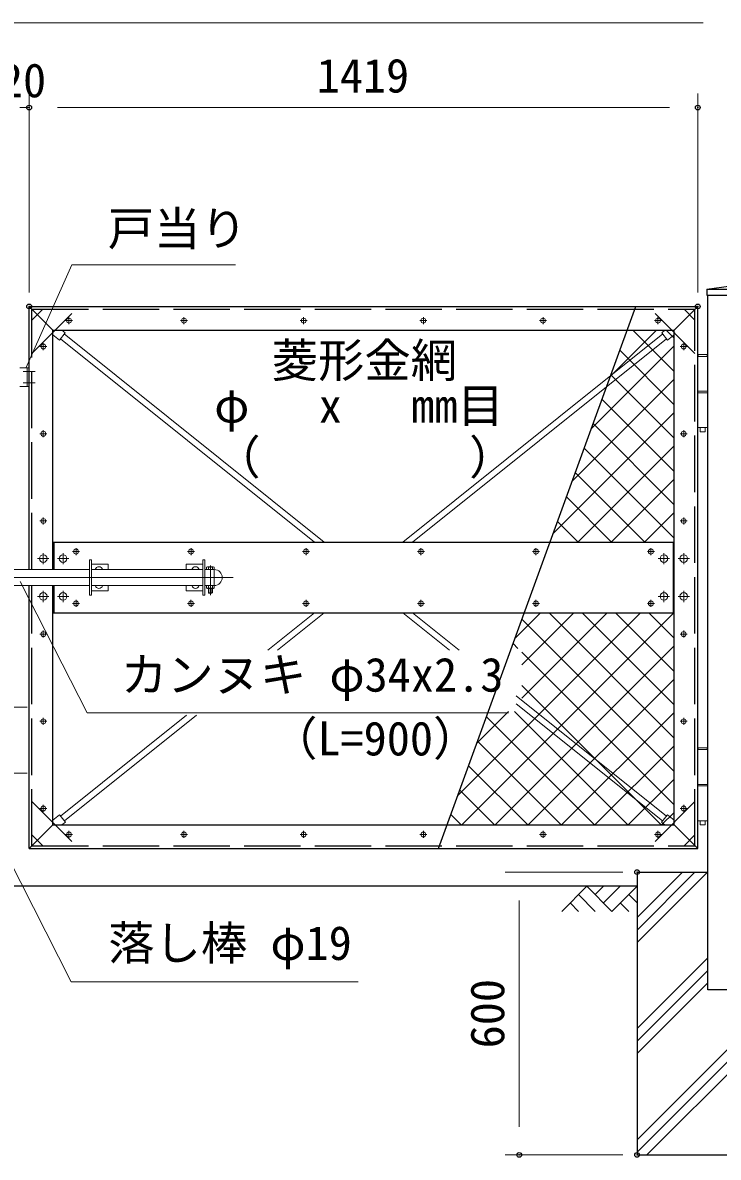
# Model space of a CAD drawing. Units: millimetres, scale not verified. Extents: x -6300 to 6300, y -4455 to 4455.
# Drawn here: x -1963 to -487, y -2013 to 394 of the extents above; entities that cross this region are included whole.
import ezdxf
from ezdxf.enums import TextEntityAlignment as Align

# ---------------------------------------------------------------- set-up
doc = ezdxf.new("R2010")
doc.units = ezdxf.units.MM
doc.header["$LTSCALE"] = 20
doc.header["$PDMODE"] = 32
doc.header["$PDSIZE"] = 10
doc.linetypes.add('DASHED', pattern=[7.5, 6, -1.5])
doc.linetypes.add('USER1', pattern=[50.8, 31.75, -6.35, 6.35, -6.35])
for name, color, linetype, lineweight in [('0-1_D-STR1', 1, 'Continuous', 25), ('0-2_D-STR3', 3, 'Continuous', 13), ('0-3_D-BMK', 2, 'USER1', 13), ('0-4_D-STR-DIM', 7, 'Continuous', 13), ('0-5_D-BGD', 7, 'Continuous', 25), ('0-7_Defpoints', 8, 'Continuous', 25), ('0-8_D-STR4', 7, 'Continuous', 25), ('0-9_D-DCR-HCH', 7, 'Continuous', 13), ('0-A_D-STR-TXT', 7, 'Continuous', 13), ('0-B_D-STR2', 7, 'Continuous', 13)]:
    doc.layers.add(name, color=color, linetype=linetype, lineweight=lineweight)
doc.styles.add('ＭＳ ゴシック', font='')
doc.styles.get('ＭＳ ゴシック').set_extended_font_data('MS Gothic')

msp = doc.modelspace()

# ---------------------------------------------------------------- linework, layer by layer
at = {"layer": '0-1_D-STR1'}
for p, q in [((-511.01, -170.84), (-407.81, -170.84)), ((-511.01, -170.84), (-511.01, -183.84)), ((-511.01, -183.84), (-407.81, -183.84)), ((-1949.41, -765.84), (-1949.41, -207.84)), ((-1949.41, -207.84), (-530.41, -207.84)), ((-1949.41, -207.84), (-1899.41, -257.84)), ((-530.41, -207.84), (-580.41, -257.84)), ((-530.41, -1357.84), (-530.41, -207.84)), ((-1899.41, -765.84), (-1899.41, -257.84)), ((-1899.41, -257.84), (-580.41, -257.84)), ((-580.41, -1307.84), (-580.41, -257.84)), ((-1899.41, -707.84), (-580.41, -707.84)), ((-1897.41, -707.84), (-1897.41, -765.84)), ((-582.41, -707.84), (-582.41, -857.84)), ((-1949.41, -1357.84), (-1949.41, -799.84)), ((-1899.41, -1307.84), (-1899.41, -799.84)), ((-1897.41, -799.84), (-1897.41, -857.84)), ((-1899.41, -857.84), (-580.41, -857.84)), ((-1899.41, -1307.84), (-1949.41, -1357.84)), ((-1899.41, -1307.84), (-580.41, -1307.84)), ((-580.41, -1307.84), (-530.41, -1357.84)), ((-1949.41, -1357.84), (-530.41, -1357.84))]:
    msp.add_line(p, q, dxfattribs=at)
at = {"layer": '0-1_D-STR1', "linetype": 'DASHED'}
for p, q in [((-1943.41, -765.84), (-1943.41, -213.84)), ((-1943.41, -213.84), (-536.41, -213.84)), ((-536.41, -1351.84), (-536.41, -213.84)), ((-1943.41, -1351.84), (-1943.41, -799.84)), ((-1943.41, -1351.84), (-536.41, -1351.84))]:
    msp.add_line(p, q, dxfattribs=at)
at = {"layer": '0-1_D-STR1'}
for points in [[(-511.01, -170.84), (-459.41, -163.84), (-407.81, -170.84)], [(-409.41, -1657.84), (-509.41, -1657.84), (-509.41, -183.84)]]:
    msp.add_lwpolyline(points, dxfattribs=at)
at = {"layer": '0-2_D-STR3', "linetype": 'DASHED'}
for p, q in [((-1943.41, -307.84), (-1849.41, -213.84)), ((-1943.41, -237.13), (-1920.12, -213.84)), ((-536.41, -307.84), (-630.41, -213.84)), ((-536.41, -237.13), (-559.7, -213.84)), ((-1943.41, -1257.84), (-1849.41, -1351.84)), ((-536.41, -1257.84), (-630.41, -1351.84)), ((-1943.41, -1328.55), (-1920.12, -1351.84)), ((-536.41, -1328.55), (-559.7, -1351.84))]:
    msp.add_line(p, q, dxfattribs=at)
at = {"layer": '0-2_D-STR3'}
for p, q in [((-1879.75, -257.84), (-1872.71, -263.47)), ((-600.07, -257.84), (-607.11, -263.47)), ((-1883.02, -276.36), (-1344, -707.84)), ((-1874.9, -266.21), (-1323.2, -707.84)), ((-604.93, -266.21), (-1156.62, -707.84)), ((-596.8, -276.36), (-1135.82, -707.84)), ((-530.41, -313.84), (-530.41, -464.84)), ((-530.41, -313.84), (-509.41, -313.84)), ((-509.41, -313.84), (-509.41, -464.84)), ((-1969.41, -337.84), (-1949.41, -337.84)), ((-1953.41, -337.84), (-1953.41, -377.84)), ((-1969.41, -377.84), (-1949.41, -377.84)), ((-530.41, -387.84), (-509.41, -387.84)), ((-530.41, -390.84), (-509.41, -390.84)), ((-530.41, -464.84), (-509.41, -464.84)), ((-1821.41, -745.34), (-1821.41, -820.34)), ((-1821.41, -745.34), (-1816.91, -745.34)), ((-1816.91, -745.34), (-1816.91, -820.34)), ((-1580.91, -745.34), (-1580.91, -820.34)), ((-1576.41, -745.34), (-1580.91, -745.34)), ((-1576.41, -745.34), (-1576.41, -820.34)), ((-1821.41, -765.84), (-2097.41, -765.84)), ((-1816.91, -754.34), (-1781.41, -754.34)), ((-1580.91, -765.84), (-1816.91, -765.84)), ((-1781.41, -754.34), (-1781.41, -765.84)), ((-1616.41, -754.34), (-1616.41, -765.84)), ((-1580.91, -754.34), (-1616.41, -754.34)), ((-1556.66, -765.84), (-1576.41, -765.84)), ((-1572.76, -761.14), (-1572.76, -765.84)), ((-1558.6, -760.34), (-1570.86, -760.34)), ((-1568.66, -761.14), (-1568.66, -765.84)), ((-1560.66, -761.14), (-1560.66, -765.84)), ((-1556.66, -765.84), (-1556.66, -799.84)), ((-1556.56, -761.14), (-1556.56, -765.84)), ((-1821.41, -799.84), (-2097.41, -799.84)), ((-1580.91, -799.84), (-1816.91, -799.84)), ((-1816.91, -811.34), (-1781.41, -811.34)), ((-1781.41, -799.84), (-1781.41, -811.34)), ((-1616.41, -799.84), (-1616.41, -811.34)), ((-1580.91, -811.34), (-1616.41, -811.34)), ((-1556.66, -799.84), (-1576.41, -799.84)), ((-1572.76, -799.84), (-1572.76, -805.54)), ((-1556.56, -805.54), (-1572.76, -805.54)), ((-1558.23, -806.34), (-1570.81, -806.34)), ((-1568.66, -799.84), (-1568.66, -805.54)), ((-1568.66, -806.34), (-1568.66, -815.04)), ((-1560.66, -815.04), (-1568.66, -815.04)), ((-1567.86, -815.84), (-1568.66, -815.04)), ((-1567.86, -806.34), (-1567.86, -815.84)), ((-1561.46, -815.84), (-1567.86, -815.84)), ((-1561.46, -806.34), (-1561.46, -815.84)), ((-1561.46, -815.84), (-1560.66, -815.04)), ((-1560.66, -799.84), (-1560.66, -805.54)), ((-1560.66, -806.34), (-1560.66, -815.04)), ((-1556.56, -799.84), (-1556.56, -805.54)), ((-1821.41, -820.34), (-1816.91, -820.34)), ((-1576.41, -820.34), (-1580.91, -820.34)), ((-1344, -857.84), (-1442.97, -937.06)), ((-1323.2, -857.84), (-1422.17, -937.06)), ((-1156.62, -857.84), (-1057.65, -937.06)), ((-1135.82, -857.84), (-1036.85, -937.06)), ((-915.57, -1034.15), (-596.92, -1289.22)), ((-915.57, -1050.8), (-605.05, -1299.37)), ((-1615.28, -1074.99), (-1882.9, -1289.22)), ((-1594.48, -1074.99), (-1874.77, -1299.37)), ((-530.41, -1147.84), (-530.41, -1298.84)), ((-530.41, -1147.84), (-509.41, -1147.84)), ((-509.41, -1147.84), (-509.41, -1298.84)), ((-530.41, -1221.84), (-509.41, -1221.84)), ((-530.41, -1224.84), (-509.41, -1224.84)), ((-1899.41, -1297.96), (-1885.09, -1286.49)), ((-580.41, -1297.96), (-594.74, -1286.49)), ((-530.41, -1298.84), (-509.41, -1298.84))]:
    msp.add_line(p, q, dxfattribs=at)
for points in [[(-1899.41, -267.72), (-1885.21, -279.09), (-1872.71, -263.47)], [(-580.41, -267.72), (-594.61, -279.09), (-607.11, -263.47)], [(-529.41, -313.84), (-529.41, -309.84), (-510.41, -309.84), (-510.41, -313.84)], [(-525.16, -464.84), (-525.16, -473.84), (-514.66, -473.84), (-514.66, -464.84)], [(-529.41, -1147.84), (-529.41, -1143.84), (-510.41, -1143.84), (-510.41, -1147.84)], [(-1879.75, -1307.84), (-1872.59, -1302.1), (-1885.09, -1286.49)], [(-600.07, -1307.84), (-607.24, -1302.1), (-594.74, -1286.49)], [(-525.16, -1298.84), (-525.16, -1307.84), (-514.66, -1307.84), (-514.66, -1298.84)]]:
    msp.add_lwpolyline(points, dxfattribs=at)
for centre, radius in [((-1864.91, -237.84), 5.25), ((-1620.91, -237.84), 5.25), ((-1366.91, -237.84), 5.25), ((-1112.91, -237.84), 5.25), ((-858.91, -237.84), 5.25), ((-614.91, -237.84), 5.25), ((-1919.41, -292.84), 5.25), ((-560.41, -292.84), 5.25), ((-1919.41, -477.84), 5.25), ((-560.41, -477.84), 5.25), ((-1919.41, -662.84), 5.25), ((-560.41, -662.84), 5.25), ((-1919.41, -742.84), 8), ((-1877.41, -742.84), 8), ((-1849.91, -727.84), 5.25), ((-1605.91, -727.84), 5.25), ((-1361.91, -727.84), 5.25), ((-1117.91, -727.84), 5.25), ((-873.91, -727.84), 5.25), ((-629.91, -727.84), 5.25), ((-602.41, -742.84), 8), ((-560.41, -742.84), 8), ((-1919.41, -822.84), 8), ((-1877.41, -822.84), 8), ((-602.41, -822.84), 8), ((-560.41, -822.84), 8), ((-1849.91, -837.84), 5.25), ((-1605.91, -837.84), 5.25), ((-1361.91, -837.84), 5.25), ((-1117.91, -837.84), 5.25), ((-873.91, -837.84), 5.25), ((-629.91, -837.84), 5.25), ((-1919.41, -902.84), 5.25), ((-560.41, -902.84), 5.25), ((-1919.41, -1087.84), 5.25), ((-560.41, -1087.84), 5.25), ((-1919.41, -1272.84), 5.25), ((-560.41, -1272.84), 5.25), ((-1864.91, -1327.84), 5.25), ((-1620.91, -1327.84), 5.25), ((-1366.91, -1327.84), 5.25), ((-1112.91, -1327.84), 5.25), ((-858.91, -1327.84), 5.25), ((-614.91, -1327.84), 5.25)]:
    msp.add_circle(centre, radius, dxfattribs=at)
for centre, radius, start, end in [((-1801.41, -767.84), 8, 14.47751, 165.52249), ((-1596.41, -767.84), 8, 14.47751, 165.52249), ((-1570.71, -763.35), 3.02, 47.18249, 132.81751), ((-1564.66, -770.74), 10.4, 67.38014, 112.61986), ((-1558.61, -763.36), 3.03, 47.363, 132.637), ((-1556.66, -782.84), 17, 270, 90), ((-1801.41, -797.84), 8, 194.47751, 345.52249), ((-1596.41, -797.84), 8, 194.47751, 345.52249), ((-1570.71, -803.32), 3.02, 227.28053, 312.71947), ((-1564.66, -795.94), 10.4, 247.38014, 292.61986), ((-1558.61, -803.4), 2.96, 226.1605, 313.8395)]:
    msp.add_arc(centre, radius, start, end, dxfattribs=at)
at = {"layer": '0-3_D-BMK'}
for p, q in [((-1857.47, -237.84), (-1872.35, -237.84)), ((-1864.91, -230.4), (-1864.91, -245.28)), ((-1613.47, -237.84), (-1628.35, -237.84)), ((-1620.91, -230.4), (-1620.91, -245.28)), ((-1359.47, -237.84), (-1374.35, -237.84)), ((-1366.91, -230.4), (-1366.91, -245.28)), ((-1105.47, -237.84), (-1120.35, -237.84)), ((-1112.91, -230.4), (-1112.91, -245.28)), ((-851.47, -237.84), (-866.35, -237.84)), ((-858.91, -230.4), (-858.91, -245.28)), ((-607.47, -237.84), (-622.35, -237.84)), ((-614.91, -230.4), (-614.91, -245.28)), ((-1919.41, -285.4), (-1919.41, -300.28)), ((-560.41, -285.4), (-560.41, -300.28)), ((-1911.97, -292.84), (-1926.85, -292.84)), ((-552.97, -292.84), (-567.85, -292.84)), ((-1961.91, -345.84), (-1936.91, -345.84)), ((-1961.91, -369.84), (-1936.91, -369.84)), ((-1911.97, -477.84), (-1926.85, -477.84)), ((-1919.41, -470.4), (-1919.41, -485.28)), ((-552.97, -477.84), (-567.85, -477.84)), ((-560.41, -470.4), (-560.41, -485.28)), ((-1911.97, -662.84), (-1926.85, -662.84)), ((-1919.41, -655.4), (-1919.41, -670.28)), ((-552.97, -662.84), (-567.85, -662.84)), ((-560.41, -655.4), (-560.41, -670.28)), ((-1849.91, -720.4), (-1849.91, -735.28)), ((-1605.91, -720.4), (-1605.91, -735.28)), ((-1361.91, -720.4), (-1361.91, -735.28)), ((-1117.91, -720.4), (-1117.91, -735.28)), ((-873.91, -720.4), (-873.91, -735.28)), ((-629.91, -720.4), (-629.91, -735.28)), ((-1907.41, -742.84), (-1931.41, -742.84)), ((-1919.41, -730.84), (-1919.41, -754.84)), ((-1865.41, -742.84), (-1889.41, -742.84)), ((-1877.41, -730.84), (-1877.41, -754.84)), ((-1842.47, -727.84), (-1857.35, -727.84)), ((-1598.47, -727.84), (-1613.35, -727.84)), ((-1354.47, -727.84), (-1369.35, -727.84)), ((-1110.47, -727.84), (-1125.35, -727.84)), ((-866.47, -727.84), (-881.35, -727.84)), ((-622.47, -727.84), (-637.35, -727.84)), ((-590.41, -742.84), (-614.41, -742.84)), ((-602.41, -730.84), (-602.41, -754.84)), ((-548.41, -742.84), (-572.41, -742.84)), ((-560.41, -730.84), (-560.41, -754.84)), ((-1564.66, -757.09), (-1564.66, -819.99)), ((-1516.46, -782.84), (-2446.46, -782.84)), ((-1919.41, -810.84), (-1919.41, -834.84)), ((-1877.41, -810.84), (-1877.41, -834.84)), ((-602.41, -810.84), (-602.41, -834.84)), ((-560.41, -810.84), (-560.41, -834.84)), ((-1907.41, -822.84), (-1931.41, -822.84)), ((-1865.41, -822.84), (-1889.41, -822.84)), ((-1842.47, -837.84), (-1857.35, -837.84)), ((-1849.91, -830.4), (-1849.91, -845.28)), ((-1598.47, -837.84), (-1613.35, -837.84)), ((-1606.31, -830.4), (-1605.91, -845.28)), ((-1354.47, -837.84), (-1369.35, -837.84)), ((-1361.91, -830.4), (-1361.91, -845.28)), ((-1110.47, -837.84), (-1125.35, -837.84)), ((-1117.91, -830.4), (-1117.91, -845.28)), ((-866.47, -837.84), (-881.35, -837.84)), ((-873.91, -830.4), (-873.91, -845.28)), ((-622.47, -837.84), (-637.35, -837.84)), ((-629.91, -830.4), (-629.91, -845.28)), ((-590.41, -822.84), (-614.41, -822.84)), ((-548.41, -822.84), (-572.41, -822.84)), ((-1911.97, -902.84), (-1926.85, -902.84)), ((-1919.41, -895.4), (-1919.41, -910.28)), ((-552.97, -902.84), (-567.85, -902.84)), ((-560.41, -895.4), (-560.41, -910.28)), ((-1991.59, -1057.84), (-1953.85, -1057.84)), ((-1919.41, -1080.4), (-1919.41, -1095.28)), ((-560.41, -1080.4), (-560.41, -1095.28)), ((-1911.97, -1087.84), (-1926.85, -1087.84)), ((-552.97, -1087.84), (-567.85, -1087.84)), ((-1991.59, -1197.84), (-1953.85, -1197.84)), ((-1911.97, -1272.84), (-1926.85, -1272.84)), ((-1919.41, -1265.4), (-1919.41, -1280.28)), ((-552.97, -1272.84), (-567.85, -1272.84)), ((-560.41, -1265.4), (-560.41, -1280.28)), ((-1864.91, -1320.4), (-1864.91, -1335.28)), ((-1620.91, -1320.4), (-1620.91, -1335.28)), ((-1366.91, -1320.4), (-1366.91, -1335.28)), ((-1112.91, -1320.4), (-1112.91, -1335.28)), ((-858.91, -1320.4), (-858.91, -1335.28)), ((-614.91, -1320.4), (-614.91, -1335.28)), ((-1857.47, -1327.84), (-1872.35, -1327.84)), ((-1613.47, -1327.84), (-1628.35, -1327.84)), ((-1359.47, -1327.84), (-1374.35, -1327.84)), ((-1105.47, -1327.84), (-1120.35, -1327.84)), ((-851.47, -1327.84), (-866.35, -1327.84)), ((-607.47, -1327.84), (-622.35, -1327.84))]:
    msp.add_line(p, q, dxfattribs=at)
at = {"layer": '0-4_D-STR-DIM'}
for p, q in [((-519.41, 394.2), (-3399.41, 394.2)), ((-1949.41, -177.84), (-1949.41, 244.2)), ((-1949.41, -177.84), (-1949.41, 244.2)), ((-530.41, -177.84), (-530.41, 244.2)), ((-1969.41, 214.2), (-1949.41, 214.2)), ((-1889.41, 214.2), (-1829.41, 214.2)), ((-1889.41, 214.2), (-590.41, 214.2)), ((-689.41, -1407.84), (-939.41, -1407.84)), ((-909.41, -1467.84), (-909.41, -1947.84)), ((-689.41, -2007.84), (-939.41, -2007.84))]:
    msp.add_line(p, q, dxfattribs=at)
at = {"layer": '0-5_D-BGD'}
msp.add_line((-659.41, -1437.84), (-1993.41, -1437.84), dxfattribs=at)
at = {"layer": '0-7_Defpoints'}
msp.add_line((-1080.78, -1357.84), (-662.21, -207.84), dxfattribs=at)
for p in [(-1949.41, 214.2), (-530.41, 214.2), (-1949.41, -207.84), (-530.41, -207.84), (-659.41, -1407.84), (-909.41, -2007.84), (-659.41, -2007.84)]:
    msp.add_point(p, dxfattribs=at)
at = {"layer": '0-8_D-STR4'}
for p, q in [((-659.41, -1407.84), (-659.41, -2007.84)), ((-659.41, -1407.84), (-509.41, -1407.84)), ((-659.41, -2007.84), (-259.41, -2007.84))]:
    msp.add_line(p, q, dxfattribs=at)
at = {"layer": '0-9_D-DCR-HCH'}
for p, q in [((-659.41, -1557.22), (-510.03, -1407.84)), ((-659.41, -1530.71), (-536.54, -1407.84)), ((-659.41, -1504.19), (-563.06, -1407.84)), ((-765.84, -1437.84), (-819.05, -1491.05)), ((-765.84, -1437.84), (-712.62, -1491.05)), ((-748.1, -1455.57), (-730.36, -1437.84)), ((-730.36, -1473.31), (-694.89, -1437.84)), ((-712.62, -1491.05), (-659.41, -1437.84)), ((-783.57, -1455.57), (-747.94, -1491.05)), ((-677.15, -1455.57), (-659.41, -1473.23)), ((-801.31, -1473.31), (-783.49, -1491.05)), ((-694.89, -1473.31), (-677.07, -1491.05)), ((-659.41, -1975.6), (-259.41, -1575.6)), ((-659.41, -1739.89), (-509.41, -1589.89)), ((-659.41, -2002.11), (-259.41, -1602.11)), ((-659.41, -1766.41), (-509.41, -1616.41)), ((-638.62, -2007.84), (-259.41, -1628.63)), ((-659.41, -1792.93), (-509.41, -1642.93))]:
    msp.add_line(p, q, dxfattribs=at)
at = {"layer": '0-A_D-STR-TXT'}
for points in [[(-1511.52, -119.32), (-1858.97, -119.32), (-1956.16, -338.95)], [(-932.08, -1070.09), (-1826.61, -1070.09), (-1968.66, -791.47)], [(-1251.37, -1640.26), (-1860.37, -1640.26), (-1994.01, -1376.74)]]:
    msp.add_lwpolyline(points, dxfattribs=at)
at = {"layer": '0-B_D-STR2'}
for p, q in [((-716.18, -356.1), (-617.91, -257.84)), ((-580.41, -345.8), (-668.38, -257.84)), ((-580.41, -275.09), (-597.67, -257.84)), ((-756.64, -467.28), (-580.41, -291.05)), ((-580.41, -416.52), (-696.07, -300.86)), ((-580.41, -487.23), (-714.94, -352.7)), ((-797.1, -578.45), (-580.41, -361.76)), ((-580.41, -557.94), (-733.81, -404.54)), ((-837.57, -689.63), (-580.41, -432.47)), ((-580.41, -628.65), (-752.68, -456.38)), ((-785.07, -707.84), (-580.41, -503.18)), ((-580.41, -699.36), (-771.54, -508.22)), ((-642.64, -707.84), (-790.41, -560.07)), ((-714.36, -707.84), (-580.41, -573.89)), ((-713.35, -707.84), (-809.28, -611.91)), ((-643.65, -707.84), (-580.41, -644.6)), ((-784.06, -707.84), (-828.15, -663.75)), ((-1039.89, -1245.5), (-652.23, -857.84)), ((-1031.52, -1307.84), (-581.52, -857.84)), ((-918.5, -911.98), (-864.36, -857.84)), ((-904, -968.19), (-793.65, -857.84)), ((-904, -1038.9), (-722.94, -857.84)), ((-580.41, -1123.62), (-846.2, -857.84)), ((-580.41, -1052.91), (-775.49, -857.84)), ((-580.41, -982.2), (-704.77, -857.84)), ((-580.41, -911.49), (-634.06, -857.84)), ((-580.41, -1194.33), (-903.63, -871.12)), ((-960.81, -1307.84), (-580.41, -927.44)), ((-912.34, -933.12), (-922.5, -922.96)), ((-580.41, -1265.04), (-904, -941.45)), ((-890.1, -1307.84), (-580.41, -998.15)), ((-608.33, -1307.84), (-904, -1012.16)), ((-999.43, -1134.33), (-932.42, -1067.32)), ((-749.75, -1307.84), (-979.1, -1078.48)), ((-679.04, -1307.84), (-919.56, -1067.32)), ((-819.39, -1307.84), (-580.41, -1068.86)), ((-820.46, -1307.84), (-997.97, -1130.33)), ((-748.67, -1307.84), (-580.41, -1139.57)), ((-891.17, -1307.84), (-1016.84, -1182.17)), ((-677.96, -1307.84), (-580.41, -1210.28)), ((-961.88, -1307.84), (-1035.71, -1234.01)), ((-1032.59, -1307.84), (-1054.58, -1285.85)), ((-607.25, -1307.84), (-580.41, -1281))]:
    msp.add_line(p, q, dxfattribs=at)

# ---------------------------------------------------------------- texts
at = {"layer": '0-4_D-STR-DIM', "style": 'ＭＳ ゴシック'}
for s, p in [('1419', (-1339.29, 224.33)), ('20', (-2011.54, 214.28))]:
    msp.add_text(s, height=72.14, dxfattribs=at).set_placement(p, align=Align.BOTTOM_LEFT)
msp.add_text('600', height=72.14, rotation=90, dxfattribs=at).set_placement((-919.53, -1781.71), align=Align.BOTTOM_LEFT)
at = {"layer": '0-A_D-STR-TXT', "style": 'ＭＳ ゴシック'}
for s, p in [('戸当り', (-1782.58, -100.06)), ('菱形金網', (-1434.83, -379.74)), ('φ   x   mm目', (-1556.66, -475.76)), ('（\u3000   \u3000\u3000）', (-1556.66, -585.42)), ('カンヌキ φ34x2.3', (-1754.8, -1046.64)), ('（L=900）', (-1436.1, -1181.99)), ('落し棒 φ19', (-1781.7, -1615.86))]:
    msp.add_text(s, height=72.14, dxfattribs=at).set_placement(p, align=Align.BOTTOM_LEFT)

doc.saveas('drawing.dxf')
